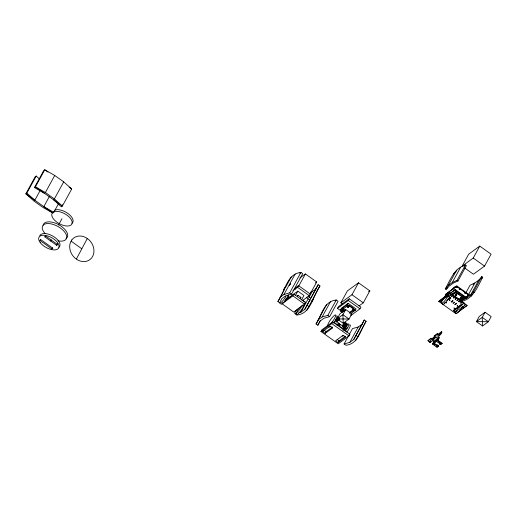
<?xml version="1.0" encoding="UTF-8"?>
<svg xmlns="http://www.w3.org/2000/svg" width="517" height="517" viewBox="0 0 517 517"><rect width="100%" height="100%" fill="white"/><g stroke="black" fill="none" stroke-linecap="round" stroke-linejoin="round"><path stroke-width="0.78" d="M306.342 297.508L307.014 297.12M456.685 303.285L456.168 303.227M449.519 299.621L450.068 299.963M294.832 288.803C294.167 290.67 297.055 286.567 295.478 287.885M334.331 321.858L333.956 322.304L334.247 321.807M277.894 301.489C285.087 291.685 286.573 273.926 300.907 272.394L302.703 273.674L291.491 294.154L285.765 295.743L281.83 298.619L279.691 302.768L277.894 301.489L284.466 289.481M291.245 276.86L285.63 287.368M298.723 312.785L300.875 312.19L304.804 309.321L318.155 284.686L319.952 285.966C312.759 295.769 311.273 313.528 296.939 315.06L295.142 313.78M310.988 298.018L318.155 284.686M306.6 310.601L319.952 285.966M316.055 323.978C321.723 315.267 323.875 301.036 336.263 300.009L338.06 301.288L329.652 316.643L323.92 318.239L319.991 321.109L317.852 325.258L316.055 323.978L326.602 304.468M344.076 343.954L349.809 342.364L353.744 339.495L364.285 319.984L366.081 321.264C360.414 329.975 358.262 344.206 345.873 345.233L344.076 343.954L352.484 328.599L358.216 327.009L362.152 324.133L364.285 319.984M355.541 340.774L366.081 321.264M76.387 259.036L87.263 238.563M58.641 203.446L53.781 212.325L52.799 213.043L42.833 207.356L33.851 200.951L25.85 193.836L26.832 193.112L36.177 176.051L39.602 179.102M34.439 187.568L35.421 186.85L45.386 192.531L54.369 198.935L62.363 206.057L44.404 193.248L34.439 187.568L43.777 170.5L44.759 169.783L54.731 175.47L63.707 181.868L71.708 188.989L62.363 206.057L61.381 206.774L53.387 199.652M40.061 190.683L34.833 200.234L26.832 193.112M45.386 192.531L54.731 175.47M49.419 196.402L43.816 206.638L53.781 212.325M54.369 198.935L63.707 181.868M40.035 240.528L41.017 239.81L52.844 248.238L51.862 248.961L40.035 240.528L40.656 239.39M44.863 236.876L45.845 236.159L57.671 244.586L56.689 245.304L44.863 236.876L45.483 235.739M61.381 206.774L62.505 204.726M58.499 225.011L61.962 218.691M50.789 241.103L51.396 239.953M51.862 248.961L52.482 247.817M56.689 245.304L57.62 243.597M280.033 297.333L283.969 294.464L295.181 273.984M282.308 303.666L283.006 302.4M284.777 301.779L285.707 300.073L293.824 294.154L305.502 302.471L304.565 304.183L293.746 312.074L282.069 303.757L292.887 295.86L293.824 294.154M283.969 294.464L289.694 292.874L300.907 272.394L299.782 273.215M290.186 297.831L291.116 296.125M293.055 290.612L297.559 287.323L298.496 285.617L310.168 293.94M302.329 300.694L309.237 295.646L316.708 281.998L305.392 273.932L298.852 285.875L297.004 287.226M295.381 295.621L297.837 291.142L303.944 295.491L301.495 299.976M297.327 296.713L298.076 295.349L300.952 297.398L300.203 298.761M295.963 313.399L298.742 308.319L301.185 306.536M301.863 306.154L302.484 305.017M300.875 312.19L308.216 298.774M308.992 297.359L312.081 291.711L310.652 292.111M304.804 309.321L309.832 300.138M318.194 319.829L322.123 316.953L330.531 301.598M317.852 325.258L320.527 320.372M322.123 316.953L327.856 315.364L336.263 300.009L335.139 300.829M320.967 331.513L321.897 329.807L332.715 321.91L349.964 334.202L349.027 335.914L338.208 343.805L320.967 331.513L331.785 323.616L332.715 321.91M322.673 331.565L330.221 326.053L332.735 327.849L325.187 333.362L322.673 331.565L323.293 330.428M342.681 312.1L337.491 308.397L338.428 306.691L349.246 298.794L360.918 307.117L359.987 308.823L351.075 315.325M342.739 304.196L340.852 302.852L347.392 290.903L358.507 282.793L369.823 290.858L363.283 302.807L358.96 305.961M325.187 333.362L326.117 331.656L332.412 327.061M340.697 309.554L347.482 304.597L348.38 305.237L341.595 310.194L340.697 309.554L341.394 308.274L348.18 303.317L356.084 308.953L355.386 310.232L351.062 313.386M338.758 319.357L339.378 318.22L337.582 316.94L336.651 318.646L337.633 317.929L339.43 319.209L337.485 321.141L335.688 319.861L336.625 318.155M344.445 310.924L343.217 310.045L341.789 312.113L340.89 311.473L341.595 310.194M335.688 319.861L337.633 317.929M337.808 317.638L339.915 313.8L345.718 309.56L351.825 313.916L349.02 319.034L343.217 323.267L338.331 319.79M340.89 311.473L342.086 309.832M336.308 322.001L337.239 320.294M341.789 312.113L343.217 310.045M337.491 308.397L348.309 300.5L349.246 298.794M337.485 321.141L338.112 320.004M340.852 302.852L351.967 294.735L358.507 282.793M347.482 304.597L348.18 303.317M337.065 325.367L338.603 323.086L337.271 325.523M345.718 309.56L342.913 314.679L338.402 317.974M355.386 310.232L354.488 309.593L353.292 311.228L352.394 310.588L353.822 308.526L349.511 305.45L348.083 307.518L347.185 306.878L347.883 305.599M347.185 306.878L348.38 305.237M348.083 307.518L349.511 305.45M338.57 325.432L339.501 323.726L339.01 324.088M338.764 325.652L339.695 323.946L335.203 320.747L334.273 322.453L343.973 329.368L344.91 327.655L340.419 324.456L339.236 325.316M339.482 326.162L340.419 324.456M342.39 325.859L343.327 324.153L345.485 322.576L347.282 323.855L346.661 324.993M342.416 326.356L343.346 324.65L344.529 323.791L343.592 325.497L345.388 326.776L346.868 325.697L345.072 324.418L343.592 325.497M345.485 322.576L344.555 324.282L345.537 323.564L347.334 324.844M342.7 328.295L343.818 326.802L342.881 328.508M352.394 310.588L353.822 308.526M345.072 324.418L345.537 323.564M344.212 327.636L345.143 325.93M343.172 329.717L343.87 328.437M343.378 329.878L344.716 327.442L344.219 327.797M344.051 330.854L347.527 324.502M338.118 342.577L345.673 337.065L343.159 335.274L335.604 340.787L338.118 342.577L339.055 340.871L345.35 336.276M349.809 342.364L358.216 327.009M353.744 339.495L362.152 324.133M445.266 288.938C450.281 279.794 454.359 268.181 465.481 264.969L466.379 265.609L457.965 280.964L453.138 283.2L449.202 286.069L446.165 289.578L445.266 288.938L448.304 285.429L456.711 270.068M438.726 301.43L449.822 293.023L467.071 305.314L466.793 305.825L455.975 313.722L438.726 301.43L449.822 293.023M446.552 288.88L447.315 287.484M441.686 302.374L440.432 301.482L440.71 300.965L443.857 298.671M448.304 285.429L452.239 282.553L460.647 267.199M440.432 301.482L448.265 295.453L445.118 297.753M444.142 303.847L445.189 301.941M452.239 282.553L457.067 280.324L465.481 264.969L463.794 266.197M452.369 289.914L453.493 287.866L455.658 286.289L454.908 287.652M452.892 289.501L454.695 287.504M449.796 298.69L450.566 297.443L449.939 296.997M456.828 285.927L445.292 294.658L456.828 285.927L469.313 294.826L460.899 301.275M450.643 293.249L455.238 289.585L465.655 297.01L460.44 301.127M435.437 337.342L433.24 340.276L430.286 342.435L427.953 340.768L431.088 338.273L432.884 339.553L434.9 336.961M479.763 246.098L468.648 254.209L462.108 266.152L473.223 258.041L479.763 246.098L491.079 254.164L484.539 266.106L473.423 274.217L464.621 267.948M451.431 295L455.748 291.846L456.214 290.993L451.283 294.6M427.953 340.768L431.088 338.273M454.527 296.732L456.517 293.1L457.351 293.275L455.186 296.9L457.351 293.275M454.54 297.029L456.808 292.887M430.286 342.435L430.758 341.582L429.769 342.299L429.233 341.911M434.144 336.25L437.279 333.756L439.075 335.035L441.46 331.759L442.003 332.14L439.431 335.759L436.477 337.911L434.144 336.25L437.279 333.756M432.509 344.018L433.589 343.223L437.007 345.66L437.582 345.033L438.662 345.802L437.001 347.217L432.509 344.018L434.099 341.117L439.017 337.523L439.372 337.782L437.97 340.341M433.589 343.223L433.776 342.887L437.188 345.317M434.829 345.194L432.697 343.676L437.615 340.083L442.106 343.288L440.445 344.703L439.366 343.934L439.76 343.65L436.342 341.214L436.529 340.877L436.891 341.13L434.138 343.139M461.662 296.344L459.497 299.976L461.662 296.344L462.198 296.732L459.93 300.875M436.342 341.214L437.427 340.425L439.017 337.523M459.917 300.571L460.621 299.291M460.97 298.652L461.267 298.438L460.434 298.264L460.97 298.652L462.198 296.732M465.823 292.913L470.024 285.235L474.858 282.999L468.745 294.173M437.007 345.66L437.582 345.033M455.6 312.061L458.379 306.982M459.949 300.183L463.652 297.482L464.117 296.629L460.421 299.33M437.001 347.217L438.662 345.802M439.366 343.934L439.553 343.598M455.975 313.722L456.252 313.212M440.445 344.703L442.106 343.288M466.45 298.361L470.38 295.491L478.787 280.13L481.825 276.621L482.723 277.261C477.708 286.405 473.637 298.018 462.515 301.23L461.616 300.59L466.45 298.361L467.594 296.267M470.38 295.491L473.417 291.976L481.825 276.621M471.278 296.131L472.047 294.735M485.043 312.249L482.238 317.373L476.435 321.606L482.548 325.962L488.345 321.723L491.15 316.604L485.043 312.249L479.24 316.488L476.435 321.606L488.345 321.723L482.238 317.373L482.548 325.962M302.051 305.637L301.288 307.001A6.753 1.344 -54.5 0 1 296.331 313.147L295.595 313.651A6.753 1.344 -54.5 0 1 295.672 310.84L298.18 308.727M455.574 309.03L455.309 309.502A6.753 1.344 -54.5 0 0 455.225 312.313L455.968 311.809A6.753 1.344 -54.5 0 0 460.918 305.663L461.429 304.759L453.364 310.698L454.624 311.596M440.652 333.743L440.995 333.355L440.755 333.801M438.138 339.204L438.157 339.411M450.52 294.974L450.178 294.936M481.715 278.43L482.723 277.261M467.633 294.38L468.15 294.509M36.177 176.051L35.195 176.769L25.85 193.836L52.799 213.043M299.834 277.984L305.392 273.932M295.789 287.594L298.496 285.617M285.869 298.807L287.045 297.941L286.114 299.653L284.932 300.513M287.077 298.412L288.699 297.223L287.762 298.929L288.745 298.212M292.034 295.375L297.837 291.142M297.585 295.705L298.076 295.349M315.473 282.896L316.708 281.998M300.461 297.753L300.952 297.398M310.963 292.532L316.016 288.841M368.589 291.762L369.823 290.858M349.537 312.436L353.402 309.612M349.479 313.244L353.35 310.42M353.996 309.948L354.488 309.593M331.817 328.043L332.315 327.681M350.532 314.859L351.825 313.916M342.79 330.227L343.973 329.368M344.749 329.581L347.812 327.345M453.68 273.583L455.923 271.942M450.307 293.191L455.238 289.585M452.375 295.22L456.033 292.544L462.683 297.288L459.632 299.511M448.265 299.084L450.779 297.249M446.72 300.513L450.501 297.76L447.987 295.97M473.171 284.234L478.787 280.13M458.883 299.55L462.541 296.874M460.725 300.616L461.959 299.718M463.193 298.813L465.655 297.01M461.183 300.765L469.313 294.826M461.196 308.306L463.71 306.465M459.658 309.735L463.432 306.982L460.918 305.185L461.196 304.675L453.648 310.187L454.902 311.085M457.526 312.281L461.978 309.03M463.251 308.1L467.071 305.314M431.585 338.971L435.269 336.276M437.776 334.447L441.46 331.759M435.689 340.477L437.531 339.126M330.602 326.376L329.865 326.88A6.753 1.344 -54.5 0 1 329.09 326.776M347.398 324.592L348.135 324.088A6.753 1.344 -54.5 0 1 348.051 326.906L347.288 328.263A6.753 1.344 -54.5 0 1 345.33 331.132M58.796 247.275L58.88 247.216A11.258 5.661 28.7 0 0 55.726 238.04A11.258 5.661 28.7 0 0 42.297 233.787L40.753 234.531A11.258 5.661 28.7 0 0 39.828 235.7M461.41 302.736L461.067 302.697M468.131 294.761L467.627 294.47M338.596 318.931L349.02 319.034L342.913 314.679L343.217 323.267M437.13 335.882C436.258 336.321 436.943 335.83 437.123 335.559M430.945 340.406C430.112 340.897 430.751 340.322 430.932 340.076M452.136 296.273L451.755 296.002M455.729 298.832L455.348 298.561M459.322 301.398L458.973 301.178M457.803 305.605L457.422 305.269M437.556 345.925C438.222 345.182 436.878 346.726 437.518 345.963M473.223 258.041L484.539 266.106M457.067 280.324L457.965 280.964M473.417 291.976L474.315 292.616M456.55 286.437L469.035 295.336M454.96 290.095L465.378 297.527M455.748 291.846L463.652 297.482M456.517 293.1L457.054 293.488M461.364 296.558L461.907 296.945M455.483 296.687L459.794 299.757M456.414 297.779L458.262 299.097M449.544 293.533L466.793 305.825M448.963 296.803L450.785 298.102M440.71 300.965L441.97 301.863M440.342 333.808L440.878 334.189M439.36 334.525L439.896 334.906M437.091 334.098L439.431 335.759M435.424 337.394L435.96 337.782M437.893 339.572L438.254 339.831M437.427 340.425L441.919 343.631M434.151 338.325L434.687 338.706M438.112 342.002L439.948 343.307M433.168 339.042L433.705 339.423M430.9 338.616L433.24 340.276M434.099 341.117L434.454 341.369M437.395 345.375L438.474 346.138M432.975 343.165L433.336 343.417M428.742 340.852L429.937 341.705M436.005 346.035L437.188 346.875M351.967 294.735L363.283 302.807M348.309 300.5L359.987 308.823M349.02 305.812L353.331 308.882M347.676 306.516L348.574 307.156M352.885 310.232L353.783 310.872M342.784 308.552L345.227 310.297M342.726 310.407L343.954 311.286M341.382 311.111L342.28 311.751M297.559 287.323L309.237 295.646M308.662 296.771L310.458 298.05M337.168 318.782L338.965 320.062M306.529 297.624L310.122 300.183M327.856 315.364L329.652 316.643M355.877 335.339L357.674 336.619M302.658 300.293L305.65 302.426M289.694 292.874L291.491 294.154M306.943 305.166L308.739 306.445M292.887 295.86L304.565 304.183M331.785 323.616L349.027 335.914M287.394 295.685L289.985 297.534M324.23 330.311L326.117 331.656M337.168 339.527L339.055 340.871M47.971 172.071L44.759 169.783L35.421 186.85L44.404 193.248M69.142 187.16L71.708 188.989M71.139 241.18L81.822 248.8M452.524 300.61L453.047 300.616M443.877 297.618A6.753 1.344 -54.5 0 1 448.297 292.616A6.753 1.344 -54.5 0 1 449.105 294.044M448.556 295.226A6.753 1.344 -54.5 0 1 442.843 302.729A6.753 1.344 -54.5 0 1 442.184 300.422M450.074 293.43A6.753 1.344 -54.5 0 1 450.83 294.141M449.228 297.605A6.753 1.344 -54.5 0 1 444.277 303.757L443.541 304.261A6.753 1.344 -54.5 0 1 442.785 303.55M461.765 301.489A6.753 1.344 -54.5 0 1 462.521 302.199M463.2 302.51A6.753 1.344 -54.5 0 1 463.956 303.221M462.36 306.684A6.753 1.344 -54.5 0 1 455.891 313.237M338.357 319.37A0.672 0.343 28.7 0 1 337.892 319.235M337.866 318.504A0.672 0.343 28.7 0 1 338.635 319.248M345.621 324.127A0.672 0.343 28.7 0 1 346.364 324.456M327.914 325.994A6.753 1.344 -54.5 0 1 330.88 319.28A6.753 1.344 -54.5 0 1 335.766 315.299A6.753 1.344 -54.5 0 1 331.1 323.396M336.399 316.055A6.753 1.344 -54.5 0 1 336.321 318.873L335.559 320.23A6.753 1.344 -54.5 0 1 333.594 323.099M344.755 327.41A6.753 1.344 -54.5 0 1 346.487 325.432M349.57 325.109A6.753 1.344 -54.5 0 1 346.765 332.16M343.773 335.436A6.753 1.344 -54.5 0 1 342.26 335.837M285.959 296.403A6.753 1.344 -54.5 0 1 281.442 302.174A6.753 1.344 -54.5 0 1 279.51 302.348M288.706 294.89A6.753 1.344 -54.5 0 1 288.156 296.073L287.394 297.43A6.753 1.344 -54.5 0 1 282.444 303.576L281.7 304.08A6.753 1.344 -54.5 0 1 280.944 303.376M304.339 303.957A6.753 1.344 -54.5 0 1 300.228 311.577A6.753 1.344 -54.5 0 1 296.273 313.968M44.998 233.477A13.507 6.792 28.7 0 1 47.991 223.531A13.507 6.792 28.7 0 1 65.678 233.503A13.507 6.792 28.7 0 1 58.066 240.844M43.195 225.263A13.507 6.792 28.7 0 1 59.235 224.985A13.507 6.792 28.7 0 1 66.002 238.453M53.348 212.048A11.258 5.661 28.7 0 1 70.461 218.445A11.258 5.661 28.7 0 1 63.843 225.522A11.258 5.661 28.7 0 1 51.978 213.521M54.285 210.341A11.258 5.661 28.7 0 1 68.057 213.566A11.258 5.661 28.7 0 1 71.96 223.325M456.653 287.284L457.254 287.594L456.685 287.252M283.865 289.287L285.177 287.633L283.865 289.287M289.274 285.339L290.586 283.684L289.274 285.339M311.732 301.346L313.037 299.692L311.732 301.346M433.873 337.989L434.267 337.491L433.873 337.989M434.416 338.37L434.816 337.892L434.416 338.37M440.064 333.471L440.458 332.974L440.064 333.471M459.264 289.139L459.859 289.455L459.264 289.139M446.022 302.548L446.617 302.865L446.022 302.548M440.096 343.805L440.691 344.122L440.129 343.773M449.674 295.136L450.268 295.453L449.674 295.136M451.47 296.415L452.065 296.732L451.503 296.383M451.225 301.682L451.819 301.999L451.225 301.682M452.207 300.965L452.808 301.282L452.207 300.965M453.267 297.695L453.861 298.012L453.293 297.663M453.021 302.962L453.616 303.279L453.054 302.93M454.004 302.245L454.605 302.561L454.004 302.245M455.063 298.975L455.658 299.291L455.063 298.975M454.818 304.242L455.412 304.558L454.818 304.242M455.8 303.524L456.401 303.841L455.8 303.524M456.86 300.254L457.455 300.571L456.86 300.254M458.657 301.54L459.251 301.85L458.657 301.54M460.563 302.897L461.158 303.208L460.563 302.897M462.36 304.177L462.954 304.494L462.385 304.138M464.654 292.977L465.248 293.294L464.654 292.977M464.156 305.457L464.751 305.773L464.182 305.424M454.004 308.042L454.598 308.365L454.004 308.042M437.621 339.217L438.015 338.745L437.621 339.217M457.151 305.741L457.745 306.07L457.151 305.741M433.989 341.873L434.377 341.401L433.989 341.873M467.349 294.89L467.937 295.226L467.349 294.89M449.26 300.093L449.829 300.448L449.26 300.093M71.792 239.946L70.364 242.641A13.507 11.361 53.9 0 0 74.971 258.048L77.802 260.025A13.507 11.361 53.9 0 0 92.666 256.367A13.507 11.361 53.9 0 0 88.678 239.552L85.848 237.574A13.507 11.361 53.9 0 0 71.792 239.946M455.878 294.593L455.58 294.813L456.414 294.981L455.878 294.593M337.045 319.777A0.672 0.343 28.7 0 0 338.112 320.165A0.672 0.343 28.7 0 0 337.556 319.403A0.672 0.343 28.7 0 0 337.045 319.777M344.949 325.413A0.672 0.343 28.7 0 0 346.015 325.8A0.672 0.343 28.7 0 0 345.459 325.038A0.672 0.343 28.7 0 0 344.949 325.413M40.223 242.609A11.258 5.661 28.7 0 0 57.943 248.923A11.258 5.661 28.7 0 0 48.482 236.211A11.258 5.661 28.7 0 0 40.223 242.609"/></g></svg>
